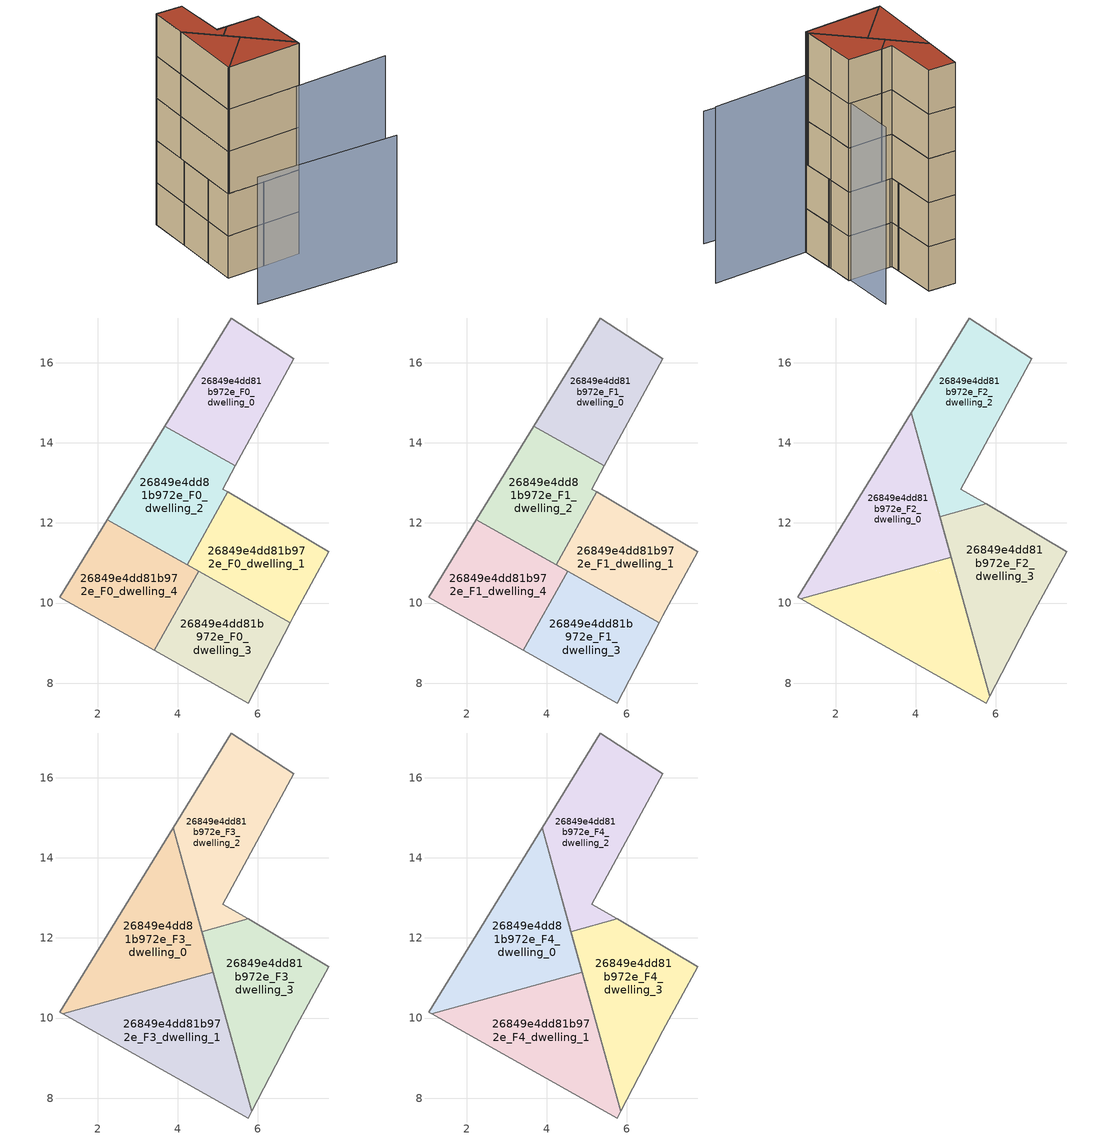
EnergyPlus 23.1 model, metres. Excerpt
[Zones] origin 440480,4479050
26849e4dd81b972e_F0_dwelling_0
 floor ground (EU_floor_Construction): 5.44,13.43 6.89,16.11 5.34,17.12 3.68,14.42 z0
 wall to 26849e4dd81b972e_F0_dwelling_2 (EU_wall_Construction): 5.44,13.43 3.68,14.42 z0:3
 wall adiabatic (EU_wall_Construction): 3.68,14.42 5.34,17.12 6.89,16.11 5.44,13.43 z0:3
26849e4dd81b972e_F0_dwelling_1
 floor ground (EU_floor_Construction): 6.89,9.68 7.77,11.28 5.25,12.77 4.23,10.96 6.8,9.51 z0
 wall to 26849e4dd81b972e_F0_dwelling_2 (EU_wall_Construction): 4.23,10.96 5.25,12.77 z0:3
 wall adiabatic (EU_wall_Construction): 5.25,12.77 7.77,11.28 6.89,9.68 6.8,9.51 4.23,10.96 z0:3
26849e4dd81b972e_F0_dwelling_2
 floor ground (EU_floor_Construction): 4.23,10.96 5.25,12.77 5.13,12.85 5.44,13.43 3.68,14.42 2.24,12.08 z0
 wall adiabatic (EU_wall_Construction): 5.44,13.43 5.13,12.85 5.25,12.77 / 4.23,10.96 2.24,12.08 3.68,14.42 z0:3
26849e4dd81b972e_F0_dwelling_3
 floor ground (EU_floor_Construction): 5.75,7.5 6.8,9.51 4.52,10.8 3.41,8.82 z0
 wall adiabatic (EU_wall_Construction): 4.52,10.8 6.8,9.51 5.75,7.5 3.41,8.82 z0:3
 wall to 26849e4dd81b972e_F0_dwelling_4 (EU_wall_Construction): 3.41,8.82 4.52,10.8 z0:3
26849e4dd81b972e_F0_dwelling_4
 floor ground (EU_floor_Construction): 3.41,8.82 4.52,10.8 2.24,12.08 1.05,10.15 z0
 wall adiabatic (EU_wall_Construction): 3.41,8.82 1.05,10.15 2.24,12.08 4.52,10.8 z0:3
26849e4dd81b972e_F1_dwelling_0
 floor to 26849e4dd81b972e_F0_dwelling_0 (EU_floor_Construction): 5.44,13.43 6.89,16.11 5.34,17.12 3.68,14.42 z3
 wall to 26849e4dd81b972e_F1_dwelling_2 (EU_wall_Construction): 5.44,13.43 3.68,14.42 z3:6
 wall adiabatic (EU_wall_Construction): 3.68,14.42 5.34,17.12 6.89,16.11 5.44,13.43 z3:6
26849e4dd81b972e_F1_dwelling_1
 floor to 26849e4dd81b972e_F0_dwelling_1 (EU_floor_Construction): 6.89,9.68 7.77,11.28 5.25,12.77 4.23,10.96 6.8,9.51 z3
 wall to 26849e4dd81b972e_F1_dwelling_2 (EU_wall_Construction): 4.23,10.96 5.25,12.77 z3:6
 wall adiabatic (EU_wall_Construction): 5.25,12.77 7.77,11.28 6.89,9.68 6.8,9.51 4.23,10.96 z3:6
26849e4dd81b972e_F1_dwelling_2
 floor to 26849e4dd81b972e_F0_dwelling_2 (EU_floor_Construction): 4.23,10.96 5.25,12.77 5.13,12.85 5.44,13.43 3.68,14.42 2.24,12.08 z3
 wall adiabatic (EU_wall_Construction): 5.44,13.43 5.13,12.85 5.25,12.77 / 4.23,10.96 2.24,12.08 3.68,14.42 z3:6
26849e4dd81b972e_F1_dwelling_3
 floor to 26849e4dd81b972e_F0_dwelling_3 (EU_floor_Construction): 5.75,7.5 6.8,9.51 4.52,10.8 3.41,8.82 z3
 wall adiabatic (EU_wall_Construction): 4.52,10.8 6.8,9.51 5.75,7.5 3.41,8.82 z3:6
 wall to 26849e4dd81b972e_F1_dwelling_4 (EU_wall_Construction): 3.41,8.82 4.52,10.8 z3:6
26849e4dd81b972e_F1_dwelling_4
 floor to 26849e4dd81b972e_F0_dwelling_4 (EU_floor_Construction): 3.41,8.82 4.52,10.8 2.24,12.08 1.05,10.15 z3
 wall adiabatic (EU_wall_Construction): 3.41,8.82 1.05,10.15 2.24,12.08 4.52,10.8 z3:6
26849e4dd81b972e_F2_dwelling_0
 floor to 26849e4dd81b972e_F1_dwelling_2 (EU_floor_Construction): 4.23,10.97 4.7,11.8 4.03,14.22 3.68,14.42 2.24,12.08 z6
 floor to 26849e4dd81b972e_F1_dwelling_0 (EU_floor_Construction): 4.03,14.22 3.89,14.76 3.68,14.42 z6
 floor to 26849e4dd81b972e_F1_dwelling_4 (EU_floor_Construction): 4.22,10.96 2.24,12.08 1.05,10.15 1.12,10.11 z6
 floor to 26849e4dd81b972e_F1_dwelling_1 (EU_floor_Construction): 4.88,11.14 4.7,11.8 4.23,10.97 z6
 wall adiabatic (EU_wall_Construction): 1.12,10.11 1.05,10.15 3.89,14.76 4.88,11.14 z6:9
 wall to 26849e4dd81b972e_F2_dwelling_1 (EU_wall_Construction): 4.88,11.14 1.12,10.11 z6:9
26849e4dd81b972e_F2_dwelling_1
 floor to 26849e4dd81b972e_F1_dwelling_3 (EU_floor_Construction): 5.75,7.5 5.84,7.67 5.06,10.49 4.52,10.8 3.41,8.82 z6
 floor to 26849e4dd81b972e_F1_dwelling_4 (EU_floor_Construction): 3.41,8.82 4.52,10.8 4.22,10.96 1.12,10.11 z6
 floor to 26849e4dd81b972e_F1_dwelling_1 (EU_floor_Construction): 5.06,10.49 4.88,11.14 4.23,10.97 z6
 wall adiabatic (EU_wall_Construction): 4.88,11.14 5.84,7.67 5.75,7.5 1.12,10.11 z6:9
26849e4dd81b972e_F2_dwelling_2
 floor to 26849e4dd81b972e_F1_dwelling_0 (EU_floor_Construction): 5.44,13.43 6.89,16.11 5.34,17.12 3.89,14.76 4.03,14.22 z6
 floor to 26849e4dd81b972e_F1_dwelling_2 (EU_floor_Construction): 4.96,12.25 5.25,12.77 5.13,12.85 5.44,13.43 4.03,14.22 4.6,12.16 z6
 floor to 26849e4dd81b972e_F1_dwelling_1 (EU_floor_Construction): 5.76,12.47 5.25,12.77 4.96,12.25 z6
 wall to 26849e4dd81b972e_F2_dwelling_3 (EU_wall_Construction): 5.76,12.47 4.6,12.16 z6:9
 wall adiabatic (EU_wall_Construction): 4.6,12.16 3.89,14.76 5.34,17.12 6.89,16.11 5.13,12.85 5.76,12.47 z6:9
26849e4dd81b972e_F2_dwelling_3
 floor to 26849e4dd81b972e_F1_dwelling_1 (EU_floor_Construction): 6.89,9.68 7.77,11.28 5.76,12.47 4.96,12.25 4.7,11.8 5.06,10.49 6.8,9.51 z6
 floor to 26849e4dd81b972e_F1_dwelling_3 (EU_floor_Construction): 5.84,7.67 6.8,9.51 5.06,10.49 z6
 floor to 26849e4dd81b972e_F1_dwelling_2 (EU_floor_Construction): 4.7,11.8 4.96,12.25 4.6,12.16 z6
 wall adiabatic (EU_wall_Construction): 5.76,12.47 7.77,11.28 6.89,9.68 5.84,7.67 4.6,12.16 z6:9
26849e4dd81b972e_F3_dwelling_0
 floor to 26849e4dd81b972e_F2_dwelling_0 (EU_floor_Construction): 4.88,11.14 3.89,14.76 1.05,10.15 1.12,10.11 z9
 wall adiabatic (EU_wall_Construction): 1.12,10.11 1.05,10.15 3.89,14.76 4.88,11.14 z9:12
 wall to 26849e4dd81b972e_F3_dwelling_1 (EU_wall_Construction): 4.88,11.14 1.12,10.11 z9:12
26849e4dd81b972e_F3_dwelling_1
 floor to 26849e4dd81b972e_F2_dwelling_1 (EU_floor_Construction): 5.75,7.5 5.84,7.67 4.88,11.14 1.12,10.11 z9
 wall adiabatic (EU_wall_Construction): 4.88,11.14 5.84,7.67 5.75,7.5 1.12,10.11 z9:12
26849e4dd81b972e_F3_dwelling_2
 floor to 26849e4dd81b972e_F2_dwelling_2 (EU_floor_Construction): 5.76,12.47 5.13,12.85 6.89,16.11 5.34,17.12 3.89,14.76 4.6,12.16 z9
 wall to 26849e4dd81b972e_F3_dwelling_3 (EU_wall_Construction): 5.76,12.47 4.6,12.16 z9:12
 wall adiabatic (EU_wall_Construction): 4.6,12.16 3.89,14.76 5.34,17.12 6.89,16.11 5.13,12.85 5.76,12.47 z9:12
26849e4dd81b972e_F3_dwelling_3
 floor to 26849e4dd81b972e_F2_dwelling_3 (EU_floor_Construction): 5.84,7.67 6.89,9.68 7.77,11.28 5.76,12.47 4.6,12.16 z9
 wall adiabatic (EU_wall_Construction): 5.76,12.47 7.77,11.28 6.89,9.68 5.84,7.67 4.6,12.16 z9:12
26849e4dd81b972e_F4_dwelling_0
 floor to 26849e4dd81b972e_F3_dwelling_0 (EU_floor_Construction): 4.88,11.14 3.89,14.76 1.05,10.15 1.12,10.11 z12
 wall adiabatic (EU_wall_Construction): 1.12,10.11 1.05,10.15 3.89,14.76 4.88,11.14 z12:15
 wall to 26849e4dd81b972e_F4_dwelling_1 (EU_wall_Construction): 4.88,11.14 1.12,10.11 z12:15
 roof outside (EU_roof_Construction): 3.89,14.76 4.88,11.14 1.12,10.11 1.05,10.15 z15
26849e4dd81b972e_F4_dwelling_1
 floor to 26849e4dd81b972e_F3_dwelling_1 (EU_floor_Construction): 5.75,7.5 5.84,7.67 4.88,11.14 1.12,10.11 z12
 wall adiabatic (EU_wall_Construction): 4.88,11.14 5.84,7.67 5.75,7.5 1.12,10.11 z12:15
 roof outside (EU_roof_Construction): 4.88,11.14 5.84,7.67 5.75,7.5 1.12,10.11 z15
26849e4dd81b972e_F4_dwelling_2
 floor to 26849e4dd81b972e_F3_dwelling_2 (EU_floor_Construction): 5.76,12.47 5.13,12.85 6.89,16.11 5.34,17.12 3.89,14.76 4.6,12.16 z12
 wall to 26849e4dd81b972e_F4_dwelling_3 (EU_wall_Construction): 5.76,12.47 4.6,12.16 z12:15
 wall adiabatic (EU_wall_Construction): 4.6,12.16 3.89,14.76 5.34,17.12 6.89,16.11 5.13,12.85 5.76,12.47 z12:15
 roof outside (EU_roof_Construction): 6.89,16.11 5.13,12.85 5.76,12.47 4.6,12.16 3.89,14.76 5.34,17.12 z15
26849e4dd81b972e_F4_dwelling_3
 floor to 26849e4dd81b972e_F3_dwelling_3 (EU_floor_Construction): 5.84,7.67 6.89,9.68 7.77,11.28 5.76,12.47 4.6,12.16 z12
 wall adiabatic (EU_wall_Construction): 5.76,12.47 7.77,11.28 6.89,9.68 5.84,7.67 4.6,12.16 z12:15
 roof outside (EU_roof_Construction): 7.77,11.28 6.89,9.68 5.84,7.67 4.6,12.16 5.76,12.47 z15
shading: -1.11,7.08 7.43,1.59 z0:9; 11.46,4.29 5.56,7.57 / 5.56,7.57 9.4,14.49 z0:12
[Building]
EU S2 Campaign: North Axis=0; Terrain=City; Solar Distribution=FullExterior
[Site:Location]
Madrid: Latitude=40.5; Longitude=-3.5; Time Zone=1; Elevation=609
[SizingPeriod:WeatherFileDays]
AnnualSizingPeriod: Begin Month=1; Begin Day of Month=1; End Month=12; End Day of Month=31; Day of Week for Start Day=Monday; Use Weather File Daylight Saving Period=No; Use Weather File Rain and Snow Indicators=No
[MATERIAL]
EU_InternalMass_Material: Roughness=MediumRough; Thickness=0.1; Conductivity=1; Density=1800; Specific Heat=900; Thermal Absorptance=0.9; Solar Absorptance=0.7; Visible Absorptance=0.7
[MATERIAL:NOMASS] Roughness=MediumRough; Thermal Absorptance=0.9; Solar Absorptance=0.7; Visible Absorptance=0.7
Name | Thermal Resistance
EU_wall_NoMass | 0.459673
EU_roof_NoMass | 0.495815
EU_floor_NoMass | 0.788942
[CONSTRUCTION]
EU_wall_Construction: EU_wall_NoMass
EU_roof_Construction: EU_roof_NoMass
EU_floor_Construction: EU_floor_NoMass
EU_InternalMass_Construction: EU_InternalMass_Material
[ZONE] Type=1; Multiplier=1; Ceiling Height=autocalculate; Floor Area=autocalculate; Part of Total Floor Area=Yes
Name | Volume
26849e4dd81b972e_F0_dwelling_0; 26849e4dd81b972e_F1_dwelling_0 | 18.0648
26849e4dd81b972e_F2_dwelling_0; 26849e4dd81b972e_F3_dwelling_0; 26849e4dd81b972e_F4_dwelling_0; 26849e4dd81b972e_F2_dwelling_3; 26849e4dd81b972e_F3_dwelling_3; 26849e4dd81b972e_F4_dwelling_3 | 22.5795
26849e4dd81b972e_F0_dwelling_1; 26849e4dd81b972e_F1_dwelling_1 | 18.0549
26849e4dd81b972e_F2_dwelling_1; 26849e4dd81b972e_F3_dwelling_1; 26849e4dd81b972e_F4_dwelling_1; 26849e4dd81b972e_F2_dwelling_2; 26849e4dd81b972e_F3_dwelling_2; 26849e4dd81b972e_F4_dwelling_2 | 22.5743
26849e4dd81b972e_F0_dwelling_2; 26849e4dd81b972e_F1_dwelling_2 | 18.0568
26849e4dd81b972e_F0_dwelling_3; 26849e4dd81b972e_F1_dwelling_3 | 18.0601
26849e4dd81b972e_F0_dwelling_4; 26849e4dd81b972e_F1_dwelling_4 | 18.0641
[INTERNALMASS] Construction=EU_InternalMass_Construction
Name | Zone or ZoneList | Surface Area
26849e4dd81b972e_F0_dwelling_0_EU_InternalMass | 26849e4dd81b972e_F0_dwelling_0 | 6.0216
26849e4dd81b972e_F0_dwelling_1_EU_InternalMass | 26849e4dd81b972e_F0_dwelling_1 | 6.01838
26849e4dd81b972e_F0_dwelling_2_EU_InternalMass | 26849e4dd81b972e_F0_dwelling_2 | 6.019
26849e4dd81b972e_F0_dwelling_3_EU_InternalMass | 26849e4dd81b972e_F0_dwelling_3 | 6.02051
26849e4dd81b972e_F0_dwelling_4_EU_InternalMass | 26849e4dd81b972e_F0_dwelling_4 | 6.02134
26849e4dd81b972e_F1_dwelling_0_EU_InternalMass | 26849e4dd81b972e_F1_dwelling_0 | 6.0216
26849e4dd81b972e_F1_dwelling_1_EU_InternalMass | 26849e4dd81b972e_F1_dwelling_1 | 6.01838
26849e4dd81b972e_F1_dwelling_2_EU_InternalMass | 26849e4dd81b972e_F1_dwelling_2 | 6.019
26849e4dd81b972e_F1_dwelling_3_EU_InternalMass | 26849e4dd81b972e_F1_dwelling_3 | 6.02051
26849e4dd81b972e_F1_dwelling_4_EU_InternalMass | 26849e4dd81b972e_F1_dwelling_4 | 6.02134
26849e4dd81b972e_F2_dwelling_0_EU_InternalMass | 26849e4dd81b972e_F2_dwelling_0 | 7.52644
26849e4dd81b972e_F2_dwelling_1_EU_InternalMass | 26849e4dd81b972e_F2_dwelling_1 | 7.52487
26849e4dd81b972e_F2_dwelling_2_EU_InternalMass | 26849e4dd81b972e_F2_dwelling_2 | 7.52473
26849e4dd81b972e_F2_dwelling_3_EU_InternalMass | 26849e4dd81b972e_F2_dwelling_3 | 7.52637
26849e4dd81b972e_F3_dwelling_0_EU_InternalMass | 26849e4dd81b972e_F3_dwelling_0 | 7.52644
26849e4dd81b972e_F3_dwelling_1_EU_InternalMass | 26849e4dd81b972e_F3_dwelling_1 | 7.52487
26849e4dd81b972e_F3_dwelling_2_EU_InternalMass | 26849e4dd81b972e_F3_dwelling_2 | 7.52473
26849e4dd81b972e_F3_dwelling_3_EU_InternalMass | 26849e4dd81b972e_F3_dwelling_3 | 7.52637
26849e4dd81b972e_F4_dwelling_0_EU_InternalMass | 26849e4dd81b972e_F4_dwelling_0 | 7.52644
26849e4dd81b972e_F4_dwelling_1_EU_InternalMass | 26849e4dd81b972e_F4_dwelling_1 | 7.52487
26849e4dd81b972e_F4_dwelling_2_EU_InternalMass | 26849e4dd81b972e_F4_dwelling_2 | 7.52473
26849e4dd81b972e_F4_dwelling_3_EU_InternalMass | 26849e4dd81b972e_F4_dwelling_3 | 7.52637
[OTHEREQUIPMENT] Fuel Type=Electricity; Design Level Calculation Method=Watts/Area; Power per Zone Floor Area=1; Fraction Latent=0; Fraction Radiant=0; Fraction Lost=0; Carbon Dioxide Generation Rate=0; EndUse Subcategory=EU_Step8_InternalGains
Name | Zone or ZoneList or Space or SpaceList | Schedule
EU_Step8_InternalGain_26849e4dd81b972e_F0_dwelling_0_f000 | 26849e4dd81b972e_F0_dwelling_0 | EU_Step8_GainSchedule_26849e4dd81b972e_F0_dwelling_0_f000
EU_Step8_InternalGain_26849e4dd81b972e_F0_dwelling_1_f000 | 26849e4dd81b972e_F0_dwelling_1 | EU_Step8_GainSchedule_26849e4dd81b972e_F0_dwelling_1_f000
EU_Step8_InternalGain_26849e4dd81b972e_F0_dwelling_2_f000 | 26849e4dd81b972e_F0_dwelling_2 | EU_Step8_GainSchedule_26849e4dd81b972e_F0_dwelling_2_f000
EU_Step8_InternalGain_26849e4dd81b972e_F0_dwelling_3_f000 | 26849e4dd81b972e_F0_dwelling_3 | EU_Step8_GainSchedule_26849e4dd81b972e_F0_dwelling_3_f000
EU_Step8_InternalGain_26849e4dd81b972e_F0_dwelling_4_f000 | 26849e4dd81b972e_F0_dwelling_4 | EU_Step8_GainSchedule_26849e4dd81b972e_F0_dwelling_4_f000
EU_Step8_InternalGain_26849e4dd81b972e_F1_dwelling_0_f000 | 26849e4dd81b972e_F1_dwelling_0 | EU_Step8_GainSchedule_26849e4dd81b972e_F1_dwelling_0_f000
EU_Step8_InternalGain_26849e4dd81b972e_F1_dwelling_1_f000 | 26849e4dd81b972e_F1_dwelling_1 | EU_Step8_GainSchedule_26849e4dd81b972e_F1_dwelling_1_f000
EU_Step8_InternalGain_26849e4dd81b972e_F1_dwelling_2_f000 | 26849e4dd81b972e_F1_dwelling_2 | EU_Step8_GainSchedule_26849e4dd81b972e_F1_dwelling_2_f000
EU_Step8_InternalGain_26849e4dd81b972e_F1_dwelling_3_f000 | 26849e4dd81b972e_F1_dwelling_3 | EU_Step8_GainSchedule_26849e4dd81b972e_F1_dwelling_3_f000
EU_Step8_InternalGain_26849e4dd81b972e_F1_dwelling_4_f000 | 26849e4dd81b972e_F1_dwelling_4 | EU_Step8_GainSchedule_26849e4dd81b972e_F1_dwelling_4_f000
EU_Step8_InternalGain_26849e4dd81b972e_F2_dwelling_0_f000 | 26849e4dd81b972e_F2_dwelling_0 | EU_Step8_GainSchedule_26849e4dd81b972e_F2_dwelling_0_f000
EU_Step8_InternalGain_26849e4dd81b972e_F2_dwelling_1_f000 | 26849e4dd81b972e_F2_dwelling_1 | EU_Step8_GainSchedule_26849e4dd81b972e_F2_dwelling_1_f000
EU_Step8_InternalGain_26849e4dd81b972e_F2_dwelling_2_f000 | 26849e4dd81b972e_F2_dwelling_2 | EU_Step8_GainSchedule_26849e4dd81b972e_F2_dwelling_2_f000
EU_Step8_InternalGain_26849e4dd81b972e_F2_dwelling_3_f000 | 26849e4dd81b972e_F2_dwelling_3 | EU_Step8_GainSchedule_26849e4dd81b972e_F2_dwelling_3_f000
EU_Step8_InternalGain_26849e4dd81b972e_F3_dwelling_0_f000 | 26849e4dd81b972e_F3_dwelling_0 | EU_Step8_GainSchedule_26849e4dd81b972e_F3_dwelling_0_f000
EU_Step8_InternalGain_26849e4dd81b972e_F3_dwelling_1_f000 | 26849e4dd81b972e_F3_dwelling_1 | EU_Step8_GainSchedule_26849e4dd81b972e_F3_dwelling_1_f000
EU_Step8_InternalGain_26849e4dd81b972e_F3_dwelling_2_f000 | 26849e4dd81b972e_F3_dwelling_2 | EU_Step8_GainSchedule_26849e4dd81b972e_F3_dwelling_2_f000
EU_Step8_InternalGain_26849e4dd81b972e_F3_dwelling_3_f000 | 26849e4dd81b972e_F3_dwelling_3 | EU_Step8_GainSchedule_26849e4dd81b972e_F3_dwelling_3_f000
EU_Step8_InternalGain_26849e4dd81b972e_F4_dwelling_0_f000 | 26849e4dd81b972e_F4_dwelling_0 | EU_Step8_GainSchedule_26849e4dd81b972e_F4_dwelling_0_f000
EU_Step8_InternalGain_26849e4dd81b972e_F4_dwelling_1_f000 | 26849e4dd81b972e_F4_dwelling_1 | EU_Step8_GainSchedule_26849e4dd81b972e_F4_dwelling_1_f000
EU_Step8_InternalGain_26849e4dd81b972e_F4_dwelling_2_f000 | 26849e4dd81b972e_F4_dwelling_2 | EU_Step8_GainSchedule_26849e4dd81b972e_F4_dwelling_2_f000
EU_Step8_InternalGain_26849e4dd81b972e_F4_dwelling_3_f000 | 26849e4dd81b972e_F4_dwelling_3 | EU_Step8_GainSchedule_26849e4dd81b972e_F4_dwelling_3_f000
[ZONEVENTILATION:DESIGNFLOWRATE] Schedule=EU_AlwaysOn; Design Flow Rate Calculation Method=AirChanges/Hour; Air Changes per Hour=0.719161; Ventilation Type=Natural; Fan Pressure Rise=0; Fan Total Efficiency=1; Constant Term Coefficient=1; Temperature Term Coefficient=0; Velocity Term Coefficient=0; Velocity Squared Term Coefficient=0; Minimum Indoor Temperature=-100; Maximum Indoor Temperature=100; Delta Temperature=-100; Minimum Outdoor Temperature=-100; Maximum Outdoor Temperature=100; Maximum Wind Speed=40
Name | Zone or ZoneList or Space or SpaceList
EU_ConstantAir_26849e4dd81b972e_F0_dwelling_0 | 26849e4dd81b972e_F0_dwelling_0
EU_ConstantAir_26849e4dd81b972e_F0_dwelling_1 | 26849e4dd81b972e_F0_dwelling_1
EU_ConstantAir_26849e4dd81b972e_F0_dwelling_2 | 26849e4dd81b972e_F0_dwelling_2
EU_ConstantAir_26849e4dd81b972e_F0_dwelling_3 | 26849e4dd81b972e_F0_dwelling_3
EU_ConstantAir_26849e4dd81b972e_F0_dwelling_4 | 26849e4dd81b972e_F0_dwelling_4
EU_ConstantAir_26849e4dd81b972e_F1_dwelling_0 | 26849e4dd81b972e_F1_dwelling_0
EU_ConstantAir_26849e4dd81b972e_F1_dwelling_1 | 26849e4dd81b972e_F1_dwelling_1
EU_ConstantAir_26849e4dd81b972e_F1_dwelling_2 | 26849e4dd81b972e_F1_dwelling_2
EU_ConstantAir_26849e4dd81b972e_F1_dwelling_3 | 26849e4dd81b972e_F1_dwelling_3
EU_ConstantAir_26849e4dd81b972e_F1_dwelling_4 | 26849e4dd81b972e_F1_dwelling_4
EU_ConstantAir_26849e4dd81b972e_F2_dwelling_0 | 26849e4dd81b972e_F2_dwelling_0
EU_ConstantAir_26849e4dd81b972e_F2_dwelling_1 | 26849e4dd81b972e_F2_dwelling_1
EU_ConstantAir_26849e4dd81b972e_F2_dwelling_2 | 26849e4dd81b972e_F2_dwelling_2
EU_ConstantAir_26849e4dd81b972e_F2_dwelling_3 | 26849e4dd81b972e_F2_dwelling_3
EU_ConstantAir_26849e4dd81b972e_F3_dwelling_0 | 26849e4dd81b972e_F3_dwelling_0
EU_ConstantAir_26849e4dd81b972e_F3_dwelling_1 | 26849e4dd81b972e_F3_dwelling_1
EU_ConstantAir_26849e4dd81b972e_F3_dwelling_2 | 26849e4dd81b972e_F3_dwelling_2
EU_ConstantAir_26849e4dd81b972e_F3_dwelling_3 | 26849e4dd81b972e_F3_dwelling_3
EU_ConstantAir_26849e4dd81b972e_F4_dwelling_0 | 26849e4dd81b972e_F4_dwelling_0
EU_ConstantAir_26849e4dd81b972e_F4_dwelling_1 | 26849e4dd81b972e_F4_dwelling_1
EU_ConstantAir_26849e4dd81b972e_F4_dwelling_2 | 26849e4dd81b972e_F4_dwelling_2
EU_ConstantAir_26849e4dd81b972e_F4_dwelling_3 | 26849e4dd81b972e_F4_dwelling_3
[HVACTEMPLATE:THERMOSTAT] Constant Heating Setpoint=20; Constant Cooling Setpoint=50
EU_HeatOnly_26849e4dd81b972e_F0_dwelling_0; EU_HeatOnly_26849e4dd81b972e_F0_dwelling_1; EU_HeatOnly_26849e4dd81b972e_F0_dwelling_2; EU_HeatOnly_26849e4dd81b972e_F0_dwelling_3; EU_HeatOnly_26849e4dd81b972e_F0_dwelling_4; EU_HeatOnly_26849e4dd81b972e_F1_dwelling_0; EU_HeatOnly_26849e4dd81b972e_F1_dwelling_1; EU_HeatOnly_26849e4dd81b972e_F1_dwelling_2; EU_HeatOnly_26849e4dd81b972e_F1_dwelling_3; EU_HeatOnly_26849e4dd81b972e_F1_dwelling_4; EU_HeatOnly_26849e4dd81b972e_F2_dwelling_0; EU_HeatOnly_26849e4dd81b972e_F2_dwelling_1; EU_HeatOnly_26849e4dd81b972e_F2_dwelling_2; EU_HeatOnly_26849e4dd81b972e_F2_dwelling_3; EU_HeatOnly_26849e4dd81b972e_F3_dwelling_0; EU_HeatOnly_26849e4dd81b972e_F3_dwelling_1; EU_HeatOnly_26849e4dd81b972e_F3_dwelling_2; EU_HeatOnly_26849e4dd81b972e_F3_dwelling_3; EU_HeatOnly_26849e4dd81b972e_F4_dwelling_0; EU_HeatOnly_26849e4dd81b972e_F4_dwelling_1; EU_HeatOnly_26849e4dd81b972e_F4_dwelling_2; EU_HeatOnly_26849e4dd81b972e_F4_dwelling_3
[HVACTEMPLATE:ZONE:IDEALLOADSAIRSYSTEM] System Availability Schedule=EU_AlwaysOn; Maximum Heating Supply Air Temperature=50; Minimum Cooling Supply Air Temperature=13; Maximum Heating Supply Air Humidity Ratio=0.0156; Minimum Cooling Supply Air Humidity Ratio=0.0077; Heating Limit=NoLimit; Cooling Limit=NoLimit; Heating Availability Schedule=EU_AlwaysOn; Cooling Availability Schedule=EU_CoolingOff; Dehumidification Control Type=ConstantSensibleHeatRatio; Cooling Sensible Heat Ratio=0.7; Dehumidification Setpoint=60; Humidification Control Type=None; Humidification Setpoint=30; Outdoor Air Method=None; Outdoor Air Flow Rate per Person=0.00944; Outdoor Air Flow Rate per Zone Floor Area=0; Outdoor Air Flow Rate per Zone=0; Demand Controlled Ventilation Type=None; Outdoor Air Economizer Type=NoEconomizer; Heat Recovery Type=None; Sensible Heat Recovery Effectiveness=0.7; Latent Heat Recovery Effectiveness=0.65
Name | Template Thermostat
26849e4dd81b972e_F0_dwelling_0 | EU_HeatOnly_26849e4dd81b972e_F0_dwelling_0
26849e4dd81b972e_F0_dwelling_1 | EU_HeatOnly_26849e4dd81b972e_F0_dwelling_1
26849e4dd81b972e_F0_dwelling_2 | EU_HeatOnly_26849e4dd81b972e_F0_dwelling_2
26849e4dd81b972e_F0_dwelling_3 | EU_HeatOnly_26849e4dd81b972e_F0_dwelling_3
26849e4dd81b972e_F0_dwelling_4 | EU_HeatOnly_26849e4dd81b972e_F0_dwelling_4
26849e4dd81b972e_F1_dwelling_0 | EU_HeatOnly_26849e4dd81b972e_F1_dwelling_0
26849e4dd81b972e_F1_dwelling_1 | EU_HeatOnly_26849e4dd81b972e_F1_dwelling_1
26849e4dd81b972e_F1_dwelling_2 | EU_HeatOnly_26849e4dd81b972e_F1_dwelling_2
26849e4dd81b972e_F1_dwelling_3 | EU_HeatOnly_26849e4dd81b972e_F1_dwelling_3
26849e4dd81b972e_F1_dwelling_4 | EU_HeatOnly_26849e4dd81b972e_F1_dwelling_4
26849e4dd81b972e_F2_dwelling_0 | EU_HeatOnly_26849e4dd81b972e_F2_dwelling_0
26849e4dd81b972e_F2_dwelling_1 | EU_HeatOnly_26849e4dd81b972e_F2_dwelling_1
26849e4dd81b972e_F2_dwelling_2 | EU_HeatOnly_26849e4dd81b972e_F2_dwelling_2
26849e4dd81b972e_F2_dwelling_3 | EU_HeatOnly_26849e4dd81b972e_F2_dwelling_3
26849e4dd81b972e_F3_dwelling_0 | EU_HeatOnly_26849e4dd81b972e_F3_dwelling_0
26849e4dd81b972e_F3_dwelling_1 | EU_HeatOnly_26849e4dd81b972e_F3_dwelling_1
26849e4dd81b972e_F3_dwelling_2 | EU_HeatOnly_26849e4dd81b972e_F3_dwelling_2
26849e4dd81b972e_F3_dwelling_3 | EU_HeatOnly_26849e4dd81b972e_F3_dwelling_3
26849e4dd81b972e_F4_dwelling_0 | EU_HeatOnly_26849e4dd81b972e_F4_dwelling_0
26849e4dd81b972e_F4_dwelling_1 | EU_HeatOnly_26849e4dd81b972e_F4_dwelling_1
26849e4dd81b972e_F4_dwelling_2 | EU_HeatOnly_26849e4dd81b972e_F4_dwelling_2
26849e4dd81b972e_F4_dwelling_3 | EU_HeatOnly_26849e4dd81b972e_F4_dwelling_3
[SIZING:ZONE] Zone Cooling Design Supply Air Temperature Input Method=SupplyAirTemperature; Zone Cooling Design Supply Air Temperature=13; Zone Heating Design Supply Air Temperature Input Method=SupplyAirTemperature; Zone Heating Design Supply Air Temperature=50; Zone Cooling Design Supply Air Humidity Ratio=0.008; Zone Heating Design Supply Air Humidity Ratio=0.008; Cooling Design Air Flow Method=DesignDay; Cooling Design Air Flow Rate=0; Cooling Minimum Air Flow per Zone Floor Area=0.000762; Cooling Minimum Air Flow=0; Cooling Minimum Air Flow Fraction=0.2; Heating Design Air Flow Method=DesignDay; Heating Design Air Flow Rate=0; Heating Maximum Air Flow per Zone Floor Area=0.002032; Heating Maximum Air Flow=0.141576; Heating Maximum Air Flow Fraction=0.3; Account for Dedicated Outdoor Air System=No; Dedicated Outdoor Air System Control Strategy=NeutralSupplyAir; Dedicated Outdoor Air Low Setpoint Temperature for Design=autosize; Dedicated Outdoor Air High Setpoint Temperature for Design=autosize; Zone Load Sizing Method=Sensible Load Only No Latent Load; Zone Latent Cooling Design Supply Air Humidity Ratio Input Method=HumidityRatioDifference; Zone Cooling Design Supply Air Humidity Ratio Difference=0.005; Zone Latent Heating Design Supply Air Humidity Ratio Input Method=HumidityRatioDifference; Zone Humidification Design Supply Air Humidity Ratio Difference=0.005
26849e4dd81b972e_F0_dwelling_0; 26849e4dd81b972e_F0_dwelling_1; 26849e4dd81b972e_F0_dwelling_2; 26849e4dd81b972e_F0_dwelling_3; 26849e4dd81b972e_F0_dwelling_4; 26849e4dd81b972e_F1_dwelling_0; 26849e4dd81b972e_F1_dwelling_1; 26849e4dd81b972e_F1_dwelling_2; 26849e4dd81b972e_F1_dwelling_3; 26849e4dd81b972e_F1_dwelling_4; 26849e4dd81b972e_F2_dwelling_0; 26849e4dd81b972e_F2_dwelling_1; 26849e4dd81b972e_F2_dwelling_2; 26849e4dd81b972e_F2_dwelling_3; 26849e4dd81b972e_F3_dwelling_0; 26849e4dd81b972e_F3_dwelling_1; 26849e4dd81b972e_F3_dwelling_2; 26849e4dd81b972e_F3_dwelling_3; 26849e4dd81b972e_F4_dwelling_0; 26849e4dd81b972e_F4_dwelling_1; 26849e4dd81b972e_F4_dwelling_2; 26849e4dd81b972e_F4_dwelling_3
[SCHEDULE:CONSTANT]
Name | Hourly Value
EU_AlwaysOn | 1
EU_CoolingOff | 0
[SCHEDULE:FILE] Column Number=1; Rows to Skip at Top=0; Number of Hours of Data=8760; Column Separator=Comma; Interpolate to Timestep=No; Minutes per Item=60; Adjust Schedule for Daylight Savings=Yes
Name | File
EU_Step8_GainSchedule_26849e4dd81b972e_F0_dwelling_0_f000 | ../../schedules/26849e4dd81b972e/26849e4dd81b972e_F0_dwelling_0_f000_gain.csv
EU_Step8_GainSchedule_26849e4dd81b972e_F0_dwelling_1_f000 | ../../schedules/26849e4dd81b972e/26849e4dd81b972e_F0_dwelling_1_f000_gain.csv
EU_Step8_GainSchedule_26849e4dd81b972e_F0_dwelling_2_f000 | ../../schedules/26849e4dd81b972e/26849e4dd81b972e_F0_dwelling_2_f000_gain.csv
EU_Step8_GainSchedule_26849e4dd81b972e_F0_dwelling_3_f000 | ../../schedules/26849e4dd81b972e/26849e4dd81b972e_F0_dwelling_3_f000_gain.csv
EU_Step8_GainSchedule_26849e4dd81b972e_F0_dwelling_4_f000 | ../../schedules/26849e4dd81b972e/26849e4dd81b972e_F0_dwelling_4_f000_gain.csv
EU_Step8_GainSchedule_26849e4dd81b972e_F1_dwelling_0_f000 | ../../schedules/26849e4dd81b972e/26849e4dd81b972e_F1_dwelling_0_f000_gain.csv
EU_Step8_GainSchedule_26849e4dd81b972e_F1_dwelling_1_f000 | ../../schedules/26849e4dd81b972e/26849e4dd81b972e_F1_dwelling_1_f000_gain.csv
EU_Step8_GainSchedule_26849e4dd81b972e_F1_dwelling_2_f000 | ../../schedules/26849e4dd81b972e/26849e4dd81b972e_F1_dwelling_2_f000_gain.csv
EU_Step8_GainSchedule_26849e4dd81b972e_F1_dwelling_3_f000 | ../../schedules/26849e4dd81b972e/26849e4dd81b972e_F1_dwelling_3_f000_gain.csv
EU_Step8_GainSchedule_26849e4dd81b972e_F1_dwelling_4_f000 | ../../schedules/26849e4dd81b972e/26849e4dd81b972e_F1_dwelling_4_f000_gain.csv
EU_Step8_GainSchedule_26849e4dd81b972e_F2_dwelling_0_f000 | ../../schedules/26849e4dd81b972e/26849e4dd81b972e_F2_dwelling_0_f000_gain.csv
EU_Step8_GainSchedule_26849e4dd81b972e_F2_dwelling_1_f000 | ../../schedules/26849e4dd81b972e/26849e4dd81b972e_F2_dwelling_1_f000_gain.csv
EU_Step8_GainSchedule_26849e4dd81b972e_F2_dwelling_2_f000 | ../../schedules/26849e4dd81b972e/26849e4dd81b972e_F2_dwelling_2_f000_gain.csv
EU_Step8_GainSchedule_26849e4dd81b972e_F2_dwelling_3_f000 | ../../schedules/26849e4dd81b972e/26849e4dd81b972e_F2_dwelling_3_f000_gain.csv
EU_Step8_GainSchedule_26849e4dd81b972e_F3_dwelling_0_f000 | ../../schedules/26849e4dd81b972e/26849e4dd81b972e_F3_dwelling_0_f000_gain.csv
EU_Step8_GainSchedule_26849e4dd81b972e_F3_dwelling_1_f000 | ../../schedules/26849e4dd81b972e/26849e4dd81b972e_F3_dwelling_1_f000_gain.csv
EU_Step8_GainSchedule_26849e4dd81b972e_F3_dwelling_2_f000 | ../../schedules/26849e4dd81b972e/26849e4dd81b972e_F3_dwelling_2_f000_gain.csv
EU_Step8_GainSchedule_26849e4dd81b972e_F3_dwelling_3_f000 | ../../schedules/26849e4dd81b972e/26849e4dd81b972e_F3_dwelling_3_f000_gain.csv
EU_Step8_GainSchedule_26849e4dd81b972e_F4_dwelling_0_f000 | ../../schedules/26849e4dd81b972e/26849e4dd81b972e_F4_dwelling_0_f000_gain.csv
EU_Step8_GainSchedule_26849e4dd81b972e_F4_dwelling_1_f000 | ../../schedules/26849e4dd81b972e/26849e4dd81b972e_F4_dwelling_1_f000_gain.csv
EU_Step8_GainSchedule_26849e4dd81b972e_F4_dwelling_2_f000 | ../../schedules/26849e4dd81b972e/26849e4dd81b972e_F4_dwelling_2_f000_gain.csv
EU_Step8_GainSchedule_26849e4dd81b972e_F4_dwelling_3_f000 | ../../schedules/26849e4dd81b972e/26849e4dd81b972e_F4_dwelling_3_f000_gain.csv
